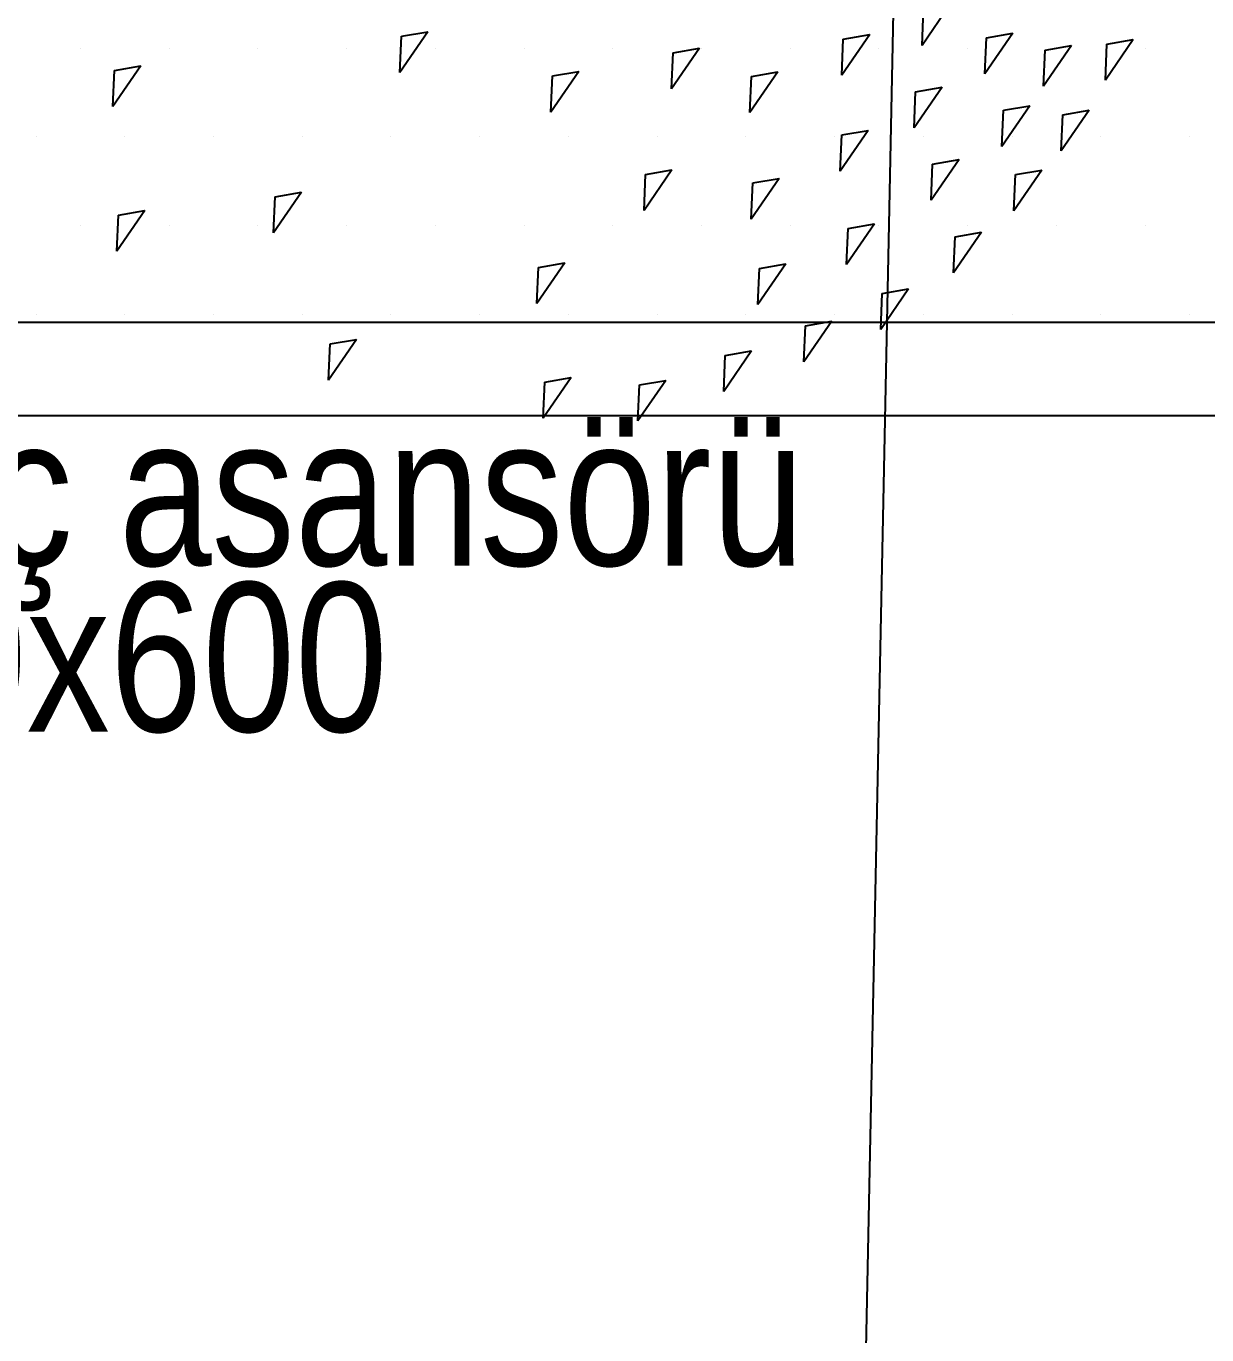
# Model space of a CAD drawing. Header units: millimetres. Extents: x 43168.9 to 43194.6, y -25545.1 to -25543.4.
# Drawn here: x 43172.2246 to 43172.2753, y -25544.6824 to -25544.6262 of the extents above; entities that cross this region are included whole.
import ezdxf

# ---------------------------------------------------------------- set-up
doc = ezdxf.new("R2010")
doc.units = ezdxf.units.MM
doc.header["$LTSCALE"] = 200
doc.linetypes.add('DASHDOT', pattern=[1, 0.5, -0.25, 0, -0.25])
doc.layers.add('agac_sgh', color=7, linetype='Continuous', true_color=0x244700)
doc.layers.add('cim_sgh', color=7, linetype='Continuous', true_color=0x248f00)
for name, color, linetype in [('merdi_sgh', 3, 'Continuous'), ('vaziyet-01_sgh', 33, 'Continuous'), ('yapi-yaklasma_sgh', 41, 'DASHDOT'), ('yazi-mahal_sgh', 12, 'Continuous')]:
    doc.layers.add(name, color=color, linetype=linetype)
doc.styles.add('text2', font='arial.ttf')

msp = doc.modelspace()

# ---------------------------------------------------------------- linework, layer by layer
at = {"layer": 'agac_sgh', "color": 0}
for p, q in [((43172.264304, -25544.625256), (43172.263105, -25544.627001)), ((43172.263105, -25544.627001), (43172.263172, -25544.625452)), ((43172.24188, -25544.626411), (43172.240681, -25544.628157)), ((43172.240681, -25544.628157), (43172.240748, -25544.626607)), ((43172.240748, -25544.626607), (43172.24188, -25544.626411)), ((43172.260858, -25544.626529), (43172.259659, -25544.628274)), ((43172.259726, -25544.626725), (43172.260858, -25544.626529)), ((43172.267008, -25544.626478), (43172.265809, -25544.628224)), ((43172.265876, -25544.626674), (43172.267008, -25544.626478)), ((43172.253551, -25544.627118), (43172.252352, -25544.628863)), ((43172.252419, -25544.627314), (43172.253551, -25544.627118)), ((43172.259659, -25544.628274), (43172.259726, -25544.626725)), ((43172.265809, -25544.628224), (43172.265876, -25544.626674)), ((43172.269523, -25544.627009), (43172.268324, -25544.628754)), ((43172.268324, -25544.628754), (43172.268391, -25544.627205)), ((43172.268391, -25544.627205), (43172.269523, -25544.627009)), ((43172.272177, -25544.626743), (43172.270978, -25544.628488)), ((43172.270978, -25544.628488), (43172.271045, -25544.626939)), ((43172.271045, -25544.626939), (43172.272177, -25544.626743)), ((43172.252352, -25544.628863), (43172.252419, -25544.627314)), ((43172.229561, -25544.627879), (43172.228362, -25544.629625)), ((43172.228362, -25544.629625), (43172.228429, -25544.628075)), ((43172.228429, -25544.628075), (43172.229561, -25544.627879)), ((43172.248369, -25544.628112), (43172.24717, -25544.629857)), ((43172.24717, -25544.629857), (43172.247237, -25544.628308)), ((43172.247237, -25544.628308), (43172.248369, -25544.628112)), ((43172.256909, -25544.62813), (43172.25571, -25544.629876)), ((43172.25571, -25544.629876), (43172.255777, -25544.628326)), ((43172.255777, -25544.628326), (43172.256909, -25544.62813)), ((43172.263964, -25544.628793), (43172.262765, -25544.630538)), ((43172.262832, -25544.628989), (43172.263964, -25544.628793)), ((43172.262765, -25544.630538), (43172.262832, -25544.628989)), ((43172.267737, -25544.629588), (43172.266538, -25544.631334)), ((43172.266538, -25544.631334), (43172.266605, -25544.629784)), ((43172.266605, -25544.629784), (43172.267737, -25544.629588)), ((43172.270278, -25544.629776), (43172.269079, -25544.631522)), ((43172.269079, -25544.631522), (43172.269146, -25544.629972)), ((43172.269146, -25544.629972), (43172.270278, -25544.629776)), ((43172.260795, -25544.630646), (43172.259596, -25544.632391)), ((43172.259596, -25544.632391), (43172.259663, -25544.630842)), ((43172.259663, -25544.630842), (43172.260795, -25544.630646)), ((43172.264694, -25544.631903), (43172.263495, -25544.633648)), ((43172.263495, -25544.633648), (43172.263562, -25544.632099)), ((43172.263562, -25544.632099), (43172.264694, -25544.631903)), ((43172.252369, -25544.632346), (43172.251169, -25544.634092)), ((43172.251169, -25544.634092), (43172.251237, -25544.632542)), ((43172.251237, -25544.632542), (43172.252369, -25544.632346)), ((43172.256972, -25544.632708), (43172.255773, -25544.634454)), ((43172.25584, -25544.632904), (43172.256972, -25544.632708)), ((43172.268253, -25544.632349), (43172.267054, -25544.634094)), ((43172.267054, -25544.634094), (43172.267121, -25544.632545)), ((43172.267121, -25544.632545), (43172.268253, -25544.632349)), ((43172.236455, -25544.633305), (43172.235256, -25544.63505)), ((43172.235323, -25544.633501), (43172.236455, -25544.633305)), ((43172.255773, -25544.634454), (43172.25584, -25544.632904)), ((43172.235256, -25544.63505), (43172.235323, -25544.633501)), ((43172.229731, -25544.634092), (43172.228532, -25544.635838)), ((43172.228532, -25544.635838), (43172.228599, -25544.634288)), ((43172.228599, -25544.634288), (43172.229731, -25544.634092)), ((43172.261059, -25544.634657), (43172.25986, -25544.636403)), ((43172.25986, -25544.636403), (43172.259927, -25544.634853)), ((43172.259927, -25544.634853), (43172.261059, -25544.634657)), ((43172.265662, -25544.63502), (43172.264463, -25544.636765)), ((43172.26453, -25544.635216), (43172.265662, -25544.63502)), ((43172.264463, -25544.636765), (43172.26453, -25544.635216)), ((43172.247766, -25544.636331), (43172.246567, -25544.638077)), ((43172.246567, -25544.638077), (43172.246634, -25544.636527)), ((43172.246634, -25544.636527), (43172.247766, -25544.636331)), ((43172.257261, -25544.636378), (43172.256062, -25544.638123)), ((43172.256062, -25544.638123), (43172.256129, -25544.636574)), ((43172.256129, -25544.636574), (43172.257261, -25544.636378)), ((43172.262531, -25544.637446), (43172.261331, -25544.639191)), ((43172.261331, -25544.639191), (43172.261399, -25544.637642)), ((43172.261399, -25544.637642), (43172.262531, -25544.637446)), ((43172.259236, -25544.638838), (43172.258036, -25544.640583)), ((43172.258104, -25544.639034), (43172.259236, -25544.638838)), ((43172.258036, -25544.640583), (43172.258104, -25544.639034)), ((43172.238824, -25544.639619), (43172.237625, -25544.641364)), ((43172.237625, -25544.641364), (43172.237692, -25544.639815)), ((43172.237692, -25544.639815), (43172.238824, -25544.639619)), ((43172.25579, -25544.640111), (43172.25459, -25544.641856)), ((43172.254658, -25544.640307), (43172.25579, -25544.640111)), ((43172.25459, -25544.641856), (43172.254658, -25544.640307)), ((43172.248042, -25544.641259), (43172.246843, -25544.643004)), ((43172.24691, -25544.641455), (43172.248042, -25544.641259)), ((43172.246843, -25544.643004), (43172.24691, -25544.641455)), ((43172.252105, -25544.641377), (43172.250906, -25544.643122)), ((43172.250906, -25544.643122), (43172.250973, -25544.641573)), ((43172.250973, -25544.641573), (43172.252105, -25544.641377))]:
    msp.add_line(p, q, dxfattribs=at)
at = {"layer": 'cim_sgh'}
for p, q in [((43172.226965, -25544.62711), (43172.226965, -25544.62711)), ((43172.230775, -25544.62711), (43172.230775, -25544.62711)), ((43172.234585, -25544.62711), (43172.234585, -25544.62711)), ((43172.238395, -25544.62711), (43172.238395, -25544.62711)), ((43172.242205, -25544.62711), (43172.242205, -25544.62711)), ((43172.246015, -25544.62711), (43172.246015, -25544.62711)), ((43172.249825, -25544.62711), (43172.249825, -25544.62711)), ((43172.253635, -25544.62711), (43172.253635, -25544.62711)), ((43172.257445, -25544.62711), (43172.257445, -25544.62711)), ((43172.261255, -25544.62711), (43172.261255, -25544.62711)), ((43172.265065, -25544.62711), (43172.265065, -25544.62711)), ((43172.268875, -25544.62711), (43172.268875, -25544.62711)), ((43172.272685, -25544.62711), (43172.272685, -25544.62711)), ((43172.22506, -25544.63092), (43172.22506, -25544.63092)), ((43172.22887, -25544.63092), (43172.22887, -25544.63092)), ((43172.23268, -25544.63092), (43172.23268, -25544.63092)), ((43172.23649, -25544.63092), (43172.23649, -25544.63092)), ((43172.2403, -25544.63092), (43172.2403, -25544.63092)), ((43172.24411, -25544.63092), (43172.24411, -25544.63092)), ((43172.24792, -25544.63092), (43172.24792, -25544.63092)), ((43172.25173, -25544.63092), (43172.25173, -25544.63092)), ((43172.25554, -25544.63092), (43172.25554, -25544.63092)), ((43172.25935, -25544.63092), (43172.25935, -25544.63092)), ((43172.26316, -25544.63092), (43172.26316, -25544.63092)), ((43172.26697, -25544.63092), (43172.26697, -25544.63092)), ((43172.27078, -25544.63092), (43172.27078, -25544.63092)), ((43172.27459, -25544.63092), (43172.27459, -25544.63092)), ((43172.226965, -25544.63473), (43172.226965, -25544.63473)), ((43172.230775, -25544.63473), (43172.230775, -25544.63473)), ((43172.234585, -25544.63473), (43172.234585, -25544.63473)), ((43172.238395, -25544.63473), (43172.238395, -25544.63473)), ((43172.242205, -25544.63473), (43172.242205, -25544.63473)), ((43172.246015, -25544.63473), (43172.246015, -25544.63473)), ((43172.249825, -25544.63473), (43172.249825, -25544.63473)), ((43172.253635, -25544.63473), (43172.253635, -25544.63473)), ((43172.257445, -25544.63473), (43172.257445, -25544.63473)), ((43172.261255, -25544.63473), (43172.261255, -25544.63473)), ((43172.265065, -25544.63473), (43172.265065, -25544.63473)), ((43172.268875, -25544.63473), (43172.268875, -25544.63473)), ((43172.272685, -25544.63473), (43172.272685, -25544.63473)), ((43172.22506, -25544.63854), (43172.22506, -25544.63854)), ((43172.22887, -25544.63854), (43172.22887, -25544.63854)), ((43172.23268, -25544.63854), (43172.23268, -25544.63854)), ((43172.23649, -25544.63854), (43172.23649, -25544.63854)), ((43172.2403, -25544.63854), (43172.2403, -25544.63854)), ((43172.24411, -25544.63854), (43172.24411, -25544.63854)), ((43172.24792, -25544.63854), (43172.24792, -25544.63854)), ((43172.25173, -25544.63854), (43172.25173, -25544.63854)), ((43172.25554, -25544.63854), (43172.25554, -25544.63854)), ((43172.25935, -25544.63854), (43172.25935, -25544.63854)), ((43172.26316, -25544.63854), (43172.26316, -25544.63854)), ((43172.26697, -25544.63854), (43172.26697, -25544.63854)), ((43172.27078, -25544.63854), (43172.27078, -25544.63854)), ((43172.27459, -25544.63854), (43172.27459, -25544.63854))]:
    msp.add_line(p, q, dxfattribs=at)
at = {"layer": 'merdi_sgh'}
msp.add_line((43172.212062, -25544.642882), (43172.292062, -25544.642882), dxfattribs=at)
at = {"layer": 'vaziyet-01_sgh'}
msp.add_line((43172.208062, -25544.638882), (43172.296062, -25544.638882), dxfattribs=at)
at = {"layer": 'yapi-yaklasma_sgh'}
msp.add_line((43172.26857, -25544.297334), (43172.25894, -25544.768665), dxfattribs=at)
msp.add_line((43172.26857, -25544.297334), (43172.25894, -25544.768665), dxfattribs=at)

# ---------------------------------------------------------------- texts
at = {"layer": 'yazi-mahal_sgh', "style": 'text2', "width": 0.8}
for s, p in [('araç asansörü', (43172.212721, -25544.649329)), ('400x600', (43172.212721, -25544.656456))]:
    msp.add_text(s, height=0.0064, dxfattribs=at).set_placement(p)

doc.saveas('drawing.dxf')
